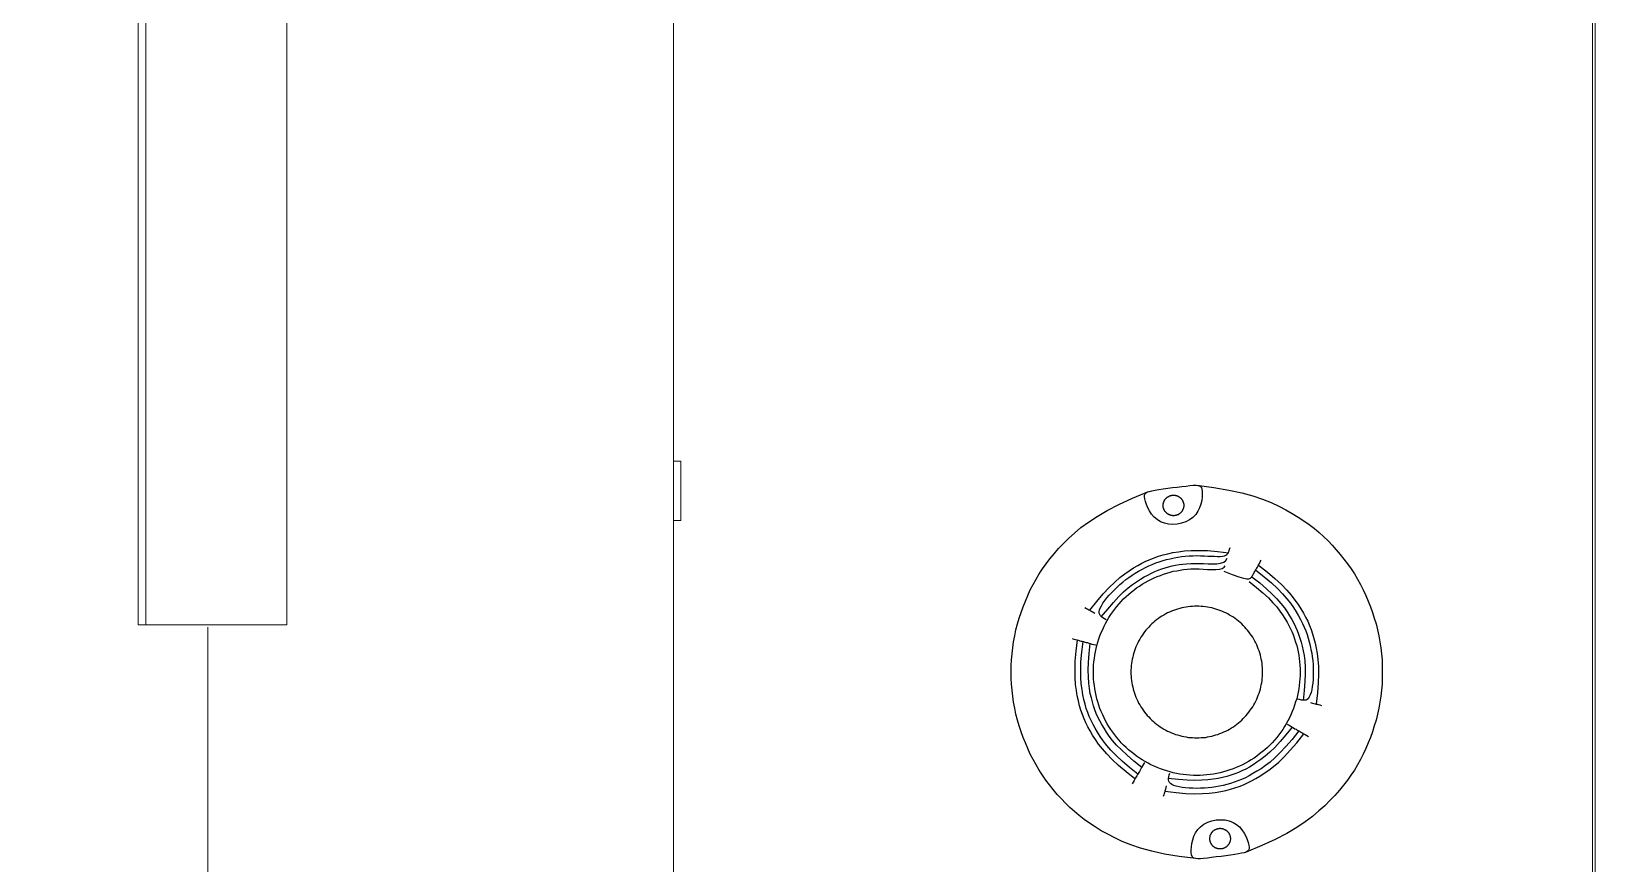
# Model space of a CAD drawing. Header units: inches. Extents: x 0.9 to 36.3, y 0.7 to 23.3.
# Drawn here: x 21.805 to 22.859, y 8.21 to 8.771 of the extents above; entities that cross this region are included whole.
import ezdxf

# ---------------------------------------------------------------- set-up
doc = ezdxf.new("R2010")
doc.units = ezdxf.units.IN
doc.layers.add('Blocks', color=7, linetype='Continuous', lineweight=5, true_color=0x9a9c7f)
doc.layers.add('PDF_Geometry', color=7, linetype='Continuous', lineweight=9, true_color=0x777777)
doc.layers.add('Smoke Detector', color=40, linetype='Continuous')

msp = doc.modelspace()

# ---------------------------------------------------------------- linework, layer by layer
at = {"layer": 'Blocks', "linetype": 'ByBlock'}
msp.add_lwpolyline([(21.9241, 8.3697), (21.9241, 7.9963), (22.2374, 7.9963), (22.2374, 8.808), (22.8574, 8.808), (22.2374, 8.808), (22.2374, 7.9963), (21.9241, 7.9963)], close=True, dxfattribs=at)
at = {"layer": 'PDF_Geometry', "linetype": 'ByBlock'}
for points in [[(24.549, 9.2963), (22.8607, 9.2963), (22.8607, 9.2663), (22.8607, 9.223), (22.8574, 9.223), (22.8574, 7.628), (22.0374, 7.628), (22.0374, 7.6214), (22.0358, 7.6214), (21.9874, 7.6214), (21.9874, 7.5314), (22.0358, 7.5314), (22.0358, 7.5714), (22.6124, 7.5714), (22.6124, 7.1214), (22.0358, 7.1214), (22.0358, 7.1564), (21.9874, 7.1564), (21.9874, 7.1214), (21.4858, 7.1214)], [(21.9774, 9.068), (21.9774, 8.3713), (21.8824, 8.3713), (21.8824, 9.1613), (21.8824, 8.3713), (21.8774, 8.3713), (21.8774, 9.1663)], [(21.8774, 9.1613), (21.8774, 8.3713), (21.8824, 8.3713), (21.9241, 8.3713), (21.8991, 8.3713), (21.8824, 8.3713), (21.9774, 8.3713), (21.9774, 9.068)], [(22.8574, 7.6414), (22.8574, 8.808), (22.7574, 8.808), (22.5907, 8.808)], [(22.8557, 7.628), (22.8557, 8.808)], [(22.2374, 8.4413), (22.2424, 8.4413), (22.2424, 8.4813), (22.2374, 8.4813)], [(22.2374, 8.4813), (22.2424, 8.4813)], [(22.2374, 8.4763), (22.2374, 8.448)], [(22.2424, 8.4813), (22.2424, 8.4413)], [(22.2424, 8.4413), (22.2374, 8.4413)]]:
    msp.add_lwpolyline(points, dxfattribs=at)
for points in [[(22.8557, 8.808), (22.8557, 7.628)], [(22.2424, 8.4813), (22.2424, 8.4413), (22.2374, 8.4413), (22.2424, 8.4413), (22.2424, 8.4813), (22.2374, 8.4813)], [(22.2424, 8.4813), (22.2424, 8.4413), (22.2374, 8.4413), (22.2424, 8.4413), (22.2424, 8.4813), (22.2374, 8.4813)]]:
    msp.add_lwpolyline(points, close=True, dxfattribs=at)
at = {"layer": 'Smoke Detector', "linetype": 'ByBlock'}
for points in [[(22.5887, 8.2139), (22.5775, 8.2153), (22.5676, 8.217), (22.5591, 8.2189), (22.5516, 8.221), (22.5451, 8.2232), (22.5393, 8.2255), (22.5342, 8.2279), (22.5295, 8.2303), (22.5252, 8.2327), (22.5211, 8.2352), (22.5173, 8.2377), (22.5137, 8.2403), (22.5103, 8.2429), (22.5071, 8.2456), (22.5041, 8.2483), (22.5011, 8.2512), (22.4983, 8.2541), (22.4956, 8.2571), (22.4929, 8.2603), (22.4904, 8.2635), (22.4879, 8.2667), (22.4856, 8.2701), (22.4834, 8.2735), (22.4813, 8.277), (22.4793, 8.2806), (22.4774, 8.2842), (22.4757, 8.2879), (22.4741, 8.2917), (22.4726, 8.2955), (22.4712, 8.2993), (22.4699, 8.3032), (22.4688, 8.3071), (22.4678, 8.3111), (22.467, 8.3151), (22.4662, 8.3191), (22.4656, 8.3232), (22.4652, 8.3272), (22.4648, 8.3313), (22.4646, 8.3354), (22.4646, 8.3394), (22.4646, 8.3435), (22.4648, 8.3476), (22.4652, 8.3517), (22.4656, 8.3557), (22.4662, 8.3598), (22.467, 8.3638), (22.4678, 8.3678), (22.4688, 8.3718), (22.4699, 8.3757), (22.4712, 8.3796), (22.4726, 8.3834), (22.4741, 8.3872), (22.4757, 8.391), (22.4774, 8.3947), (22.4793, 8.3983), (22.4813, 8.4019), (22.4834, 8.4054), (22.4856, 8.4088), (22.4881, 8.4122), (22.4906, 8.4156), (22.4934, 8.419), (22.4965, 8.4225), (22.4998, 8.4259), (22.5033, 8.4294), (22.5072, 8.4329), (22.5115, 8.4366), (22.5165, 8.4403), (22.5223, 8.4441), (22.5291, 8.4481), (22.537, 8.4521), (22.5462, 8.4564), (22.5569, 8.4608)], [(22.5894, 8.4651), (22.6009, 8.4636), (22.6109, 8.4619), (22.6196, 8.46), (22.6271, 8.4579), (22.6337, 8.4557), (22.6395, 8.4534), (22.6446, 8.451), (22.6493, 8.4486), (22.6536, 8.4462), (22.6577, 8.4437), (22.6615, 8.4412), (22.6651, 8.4386), (22.6685, 8.436), (22.6717, 8.4333), (22.6747, 8.4306), (22.6777, 8.4277), (22.6805, 8.4248), (22.6832, 8.4217), (22.6859, 8.4186), (22.6884, 8.4154), (22.6909, 8.4122), (22.6932, 8.4088), (22.6954, 8.4054), (22.6975, 8.4019), (22.6995, 8.3983), (22.7013, 8.3947), (22.7031, 8.391), (22.7047, 8.3872), (22.7062, 8.3834), (22.7076, 8.3796), (22.7088, 8.3757), (22.71, 8.3718), (22.711, 8.3678), (22.7118, 8.3638), (22.7126, 8.3598), (22.7132, 8.3557), (22.7136, 8.3517), (22.714, 8.3476), (22.7142, 8.3435), (22.7142, 8.3394), (22.7142, 8.3354), (22.714, 8.3313), (22.7136, 8.3272), (22.7132, 8.3232), (22.7126, 8.3191), (22.7118, 8.3151), (22.711, 8.3111), (22.71, 8.3071), (22.7088, 8.3032), (22.7076, 8.2993), (22.7062, 8.2955), (22.7047, 8.2917), (22.7031, 8.2879), (22.7013, 8.2842), (22.6995, 8.2806), (22.6975, 8.277), (22.6954, 8.2735), (22.6931, 8.2701), (22.6907, 8.2667), (22.6882, 8.2633), (22.6854, 8.2599), (22.6823, 8.2564), (22.679, 8.253), (22.6755, 8.2495), (22.6716, 8.246), (22.6673, 8.2423), (22.6623, 8.2386), (22.6566, 8.2348), (22.6499, 8.2309), (22.6421, 8.2268), (22.6331, 8.2227), (22.6226, 8.2183)], [(22.5174, 8.381), (22.5222, 8.387), (22.5265, 8.3921), (22.5305, 8.3963), (22.5342, 8.4), (22.5377, 8.403), (22.5409, 8.4055), (22.544, 8.4076), (22.5469, 8.4095), (22.5497, 8.4112), (22.5525, 8.4127), (22.5552, 8.414), (22.558, 8.4152), (22.5608, 8.4163), (22.5637, 8.4173), (22.5667, 8.4182), (22.5699, 8.419), (22.5733, 8.4198), (22.577, 8.4204), (22.5811, 8.4209), (22.5856, 8.4212), (22.5908, 8.4213), (22.5967, 8.4211), (22.6033, 8.4206), (22.6109, 8.4197)], [(22.5285, 8.3746), (22.5273, 8.3753), (22.5263, 8.3759), (22.5254, 8.3766), (22.5247, 8.3773), (22.5241, 8.3781), (22.5238, 8.379), (22.5238, 8.38), (22.524, 8.3812), (22.5245, 8.3825), (22.5253, 8.384), (22.5263, 8.3857), (22.5276, 8.3875), (22.529, 8.3893), (22.5305, 8.3911), (22.5322, 8.393), (22.534, 8.3948), (22.5358, 8.3966), (22.5377, 8.3983), (22.5397, 8.4), (22.5417, 8.4016), (22.5438, 8.4031), (22.5459, 8.4046), (22.548, 8.406), (22.5502, 8.4073), (22.5525, 8.4085), (22.5548, 8.4097), (22.5571, 8.4108), (22.5594, 8.4118), (22.5618, 8.4128), (22.5642, 8.4136), (22.5667, 8.4144), (22.5691, 8.4151), (22.5716, 8.4157), (22.5741, 8.4163), (22.5766, 8.4167), (22.5792, 8.4171), (22.5817, 8.4174), (22.5843, 8.4176), (22.5868, 8.4177), (22.5894, 8.4178), (22.592, 8.4177), (22.5945, 8.4176), (22.5969, 8.4175), (22.5993, 8.4174), (22.6014, 8.4173), (22.6034, 8.4172), (22.6052, 8.4172), (22.6067, 8.4174), (22.608, 8.4176), (22.609, 8.418), (22.6097, 8.4185), (22.6103, 8.4192), (22.6108, 8.42), (22.6112, 8.4209), (22.6115, 8.422), (22.6119, 8.4233)], [(22.6246, 8.4004), (22.6296, 8.3963), (22.6339, 8.3927), (22.6376, 8.3893), (22.6406, 8.3861), (22.6432, 8.3832), (22.6453, 8.3805), (22.6471, 8.3779), (22.6487, 8.3754), (22.6501, 8.373), (22.6514, 8.3707), (22.6525, 8.3684), (22.6535, 8.3662), (22.6544, 8.364), (22.6552, 8.3618), (22.6559, 8.3596), (22.6566, 8.3574), (22.6571, 8.3552), (22.6576, 8.353), (22.658, 8.3508), (22.6583, 8.3485), (22.6586, 8.3463), (22.6588, 8.344), (22.6589, 8.3417), (22.6589, 8.3394), (22.6589, 8.3372), (22.6588, 8.3349), (22.6586, 8.3326), (22.6583, 8.3304), (22.658, 8.3281), (22.6576, 8.3259), (22.6571, 8.3237), (22.6566, 8.3214), (22.6559, 8.3193), (22.6552, 8.3171), (22.6545, 8.315), (22.6536, 8.3128), (22.6527, 8.3107), (22.6518, 8.3087), (22.6507, 8.3067), (22.6496, 8.3047), (22.6484, 8.3027), (22.6472, 8.3008), (22.6459, 8.2989), (22.6446, 8.2971), (22.6432, 8.2953), (22.6417, 8.2936), (22.6402, 8.2919), (22.6386, 8.2903), (22.6369, 8.2887), (22.6352, 8.2872), (22.6335, 8.2857), (22.6317, 8.2843), (22.6299, 8.2829), (22.628, 8.2816), (22.6261, 8.2804), (22.6242, 8.2792), (22.6222, 8.2781), (22.6202, 8.2771), (22.6181, 8.2761), (22.616, 8.2752), (22.6139, 8.2744), (22.6117, 8.2736), (22.6096, 8.2729), (22.6074, 8.2723), (22.6052, 8.2717), (22.603, 8.2712), (22.6007, 8.2708), (22.5985, 8.2705), (22.5962, 8.2702), (22.5939, 8.2701), (22.5917, 8.2699), (22.5894, 8.2699), (22.5871, 8.2699), (22.5848, 8.2701), (22.5826, 8.2702), (22.5803, 8.2705), (22.5781, 8.2708), (22.5758, 8.2712), (22.5736, 8.2717), (22.5714, 8.2723), (22.5692, 8.2729), (22.567, 8.2736), (22.5649, 8.2744), (22.5628, 8.2752), (22.5607, 8.2761), (22.5586, 8.2771), (22.5566, 8.2781), (22.5546, 8.2792), (22.5527, 8.2804), (22.5508, 8.2816), (22.5489, 8.2829), (22.5471, 8.2843), (22.5453, 8.2857), (22.5435, 8.2872), (22.5419, 8.2887), (22.5402, 8.2903), (22.5386, 8.2919), (22.5371, 8.2936), (22.5356, 8.2953), (22.5342, 8.2971), (22.5329, 8.2989), (22.5316, 8.3008), (22.5303, 8.3027), (22.5292, 8.3047), (22.5281, 8.3067), (22.527, 8.3087), (22.5261, 8.3107), (22.5252, 8.3128), (22.5243, 8.315), (22.5236, 8.3171), (22.5229, 8.3193), (22.5222, 8.3214), (22.5217, 8.3237), (22.5212, 8.3259), (22.5208, 8.3281), (22.5205, 8.3304), (22.5202, 8.3326), (22.52, 8.3349), (22.5199, 8.3372), (22.5199, 8.3394), (22.5199, 8.3417), (22.52, 8.344), (22.5202, 8.3463), (22.5205, 8.3485), (22.5208, 8.3508), (22.5212, 8.353), (22.5217, 8.3552), (22.5222, 8.3574), (22.5229, 8.3596), (22.5236, 8.3618), (22.5243, 8.3639), (22.5252, 8.3661), (22.5261, 8.3681), (22.527, 8.3702), (22.5281, 8.3722), (22.5292, 8.3742), (22.5303, 8.3762), (22.5316, 8.3781), (22.5329, 8.3799), (22.5342, 8.3818), (22.5356, 8.3836), (22.5371, 8.3853), (22.5386, 8.387), (22.5402, 8.3886), (22.5419, 8.3902), (22.5435, 8.3917), (22.5453, 8.3932), (22.5471, 8.3946), (22.5489, 8.396), (22.5508, 8.3973), (22.5527, 8.3985), (22.5546, 8.3997), (22.5566, 8.4008), (22.5586, 8.4018), (22.5607, 8.4028), (22.5628, 8.4037), (22.5649, 8.4045), (22.567, 8.4053), (22.5692, 8.406), (22.5714, 8.4066), (22.5736, 8.4072), (22.5759, 8.4076), (22.5782, 8.408), (22.5805, 8.4084), (22.583, 8.4086), (22.5855, 8.4088), (22.5881, 8.4088), (22.5909, 8.4088), (22.5938, 8.4087), (22.5967, 8.4085), (22.5996, 8.4084), (22.6022, 8.4085), (22.6046, 8.4087), (22.6065, 8.4091), (22.6078, 8.4099), (22.6086, 8.411)], [(22.5252, 8.3765), (22.5295, 8.3818), (22.5334, 8.3863), (22.5369, 8.3902), (22.5402, 8.3934), (22.5433, 8.3961), (22.5462, 8.3983), (22.5489, 8.4002), (22.5515, 8.4019), (22.554, 8.4034), (22.5565, 8.4047), (22.5589, 8.4059), (22.5612, 8.407), (22.5635, 8.4079), (22.5658, 8.4088), (22.5681, 8.4095), (22.5704, 8.4102), (22.5728, 8.4108), (22.5751, 8.4113), (22.5776, 8.4117), (22.58, 8.412), (22.5826, 8.4123), (22.5853, 8.4124), (22.5881, 8.4125), (22.591, 8.4125), (22.594, 8.4124), (22.5971, 8.4122), (22.6001, 8.4122), (22.6029, 8.4123), (22.6054, 8.4126), (22.6075, 8.4133), (22.609, 8.4144), (22.6099, 8.416)], [(22.6076, 8.4074), (22.6132, 8.4051), (22.6176, 8.4036), (22.6208, 8.4027), (22.623, 8.4022), (22.6245, 8.4022), (22.6255, 8.4025), (22.626, 8.403), (22.6264, 8.4035), (22.6267, 8.4041), (22.6271, 8.4047), (22.6274, 8.4053), (22.6277, 8.4058), (22.6281, 8.4064), (22.6284, 8.407), (22.6287, 8.4076), (22.6291, 8.4082), (22.6294, 8.4088), (22.6298, 8.4094), (22.6302, 8.4101), (22.6306, 8.4108), (22.631, 8.4116), (22.6316, 8.4125), (22.6321, 8.4135), (22.6328, 8.4146)], [(22.629, 8.4081), (22.6347, 8.4035), (22.6396, 8.3994), (22.6436, 8.3956), (22.6471, 8.392), (22.65, 8.3888), (22.6524, 8.3857), (22.6544, 8.3828), (22.6562, 8.38), (22.6578, 8.3773), (22.6592, 8.3747), (22.6605, 8.3721), (22.6616, 8.3696), (22.6627, 8.3671), (22.6636, 8.3646), (22.6644, 8.3622), (22.6651, 8.3597), (22.6657, 8.3572), (22.6662, 8.3547), (22.6667, 8.3522), (22.6671, 8.3497), (22.6674, 8.3471), (22.6676, 8.3446), (22.6677, 8.342), (22.6677, 8.3394), (22.6677, 8.3369), (22.6676, 8.3344), (22.6674, 8.332), (22.6671, 8.3297), (22.6667, 8.3275), (22.6663, 8.3256), (22.6657, 8.324), (22.6651, 8.3227), (22.6645, 8.3217), (22.6637, 8.321), (22.6629, 8.3206), (22.662, 8.3204), (22.6609, 8.3205), (22.6598, 8.3206), (22.6586, 8.3209), (22.6573, 8.3212)], [(22.631, 8.4114), (22.6369, 8.4067), (22.642, 8.4023), (22.6463, 8.3983), (22.6499, 8.3946), (22.6529, 8.3912), (22.6554, 8.3879), (22.6576, 8.3849), (22.6595, 8.382), (22.6611, 8.3791), (22.6626, 8.3764), (22.664, 8.3736), (22.6652, 8.3708), (22.6663, 8.368), (22.6673, 8.3651), (22.6682, 8.3621), (22.669, 8.3589), (22.6697, 8.3555), (22.6704, 8.3519), (22.6709, 8.3478), (22.6712, 8.3432), (22.6713, 8.3381), (22.6711, 8.3322), (22.6705, 8.3255), (22.6697, 8.3179)], [(22.6264, 8.4036), (22.6318, 8.3994), (22.6363, 8.3955), (22.6401, 8.3919), (22.6433, 8.3886), (22.646, 8.3855), (22.6483, 8.3827), (22.6502, 8.3799), (22.6518, 8.3773), (22.6533, 8.3748), (22.6547, 8.3723), (22.6559, 8.3699), (22.657, 8.3674), (22.6579, 8.3649), (22.6588, 8.3623), (22.6596, 8.3596), (22.6603, 8.3568), (22.661, 8.3538), (22.6616, 8.3505), (22.662, 8.3469), (22.6623, 8.3428), (22.6624, 8.3382), (22.6622, 8.333), (22.6617, 8.327), (22.6609, 8.3203)], [(22.5142, 8.3829), (22.5153, 8.3822), (22.5161, 8.3818), (22.5168, 8.3814), (22.5174, 8.381), (22.5181, 8.3806), (22.5188, 8.3802), (22.5197, 8.3797), (22.5208, 8.3791)], [(22.5055, 8.3619), (22.5068, 8.3616), (22.5079, 8.3613), (22.509, 8.361), (22.5099, 8.3608), (22.5107, 8.3605), (22.5116, 8.3603), (22.5124, 8.3601), (22.5132, 8.3599), (22.514, 8.3596), (22.5149, 8.3594), (22.5158, 8.3592), (22.5168, 8.3589), (22.5178, 8.3586), (22.5189, 8.3583), (22.5202, 8.358), (22.5215, 8.3577)], [(22.5478, 8.2675), (22.5419, 8.2722), (22.5368, 8.2766), (22.5325, 8.2806), (22.5289, 8.2843), (22.5259, 8.2877), (22.5233, 8.291), (22.5212, 8.294), (22.5193, 8.2969), (22.5177, 8.2998), (22.5162, 8.3025), (22.5148, 8.3053), (22.5136, 8.308), (22.5125, 8.3109), (22.5115, 8.3138), (22.5106, 8.3168), (22.5098, 8.32), (22.509, 8.3234), (22.5084, 8.327), (22.5079, 8.3311), (22.5076, 8.3357), (22.5075, 8.3408), (22.5077, 8.3467), (22.5082, 8.3534), (22.5091, 8.361)], [(22.5498, 8.2708), (22.5441, 8.2753), (22.5392, 8.2795), (22.5351, 8.2833), (22.5317, 8.2869), (22.5288, 8.2901), (22.5264, 8.2932), (22.5244, 8.2961), (22.5226, 8.2989), (22.521, 8.3016), (22.5196, 8.3042), (22.5183, 8.3069), (22.5171, 8.3095), (22.5161, 8.3122), (22.5151, 8.315), (22.5143, 8.3178), (22.5135, 8.3209), (22.5128, 8.3241), (22.5122, 8.3276), (22.5117, 8.3315), (22.5114, 8.3358), (22.5114, 8.3408), (22.5115, 8.3464), (22.512, 8.3527), (22.5129, 8.36)], [(22.5524, 8.2753), (22.547, 8.2795), (22.5425, 8.2834), (22.5387, 8.287), (22.5355, 8.2903), (22.5328, 8.2934), (22.5305, 8.2962), (22.5286, 8.299), (22.527, 8.3016), (22.5255, 8.3041), (22.5241, 8.3065), (22.5229, 8.309), (22.5218, 8.3115), (22.5209, 8.314), (22.52, 8.3166), (22.5192, 8.3193), (22.5185, 8.3221), (22.5178, 8.3251), (22.5172, 8.3284), (22.5168, 8.332), (22.5165, 8.3361), (22.5164, 8.3407), (22.5166, 8.3459), (22.5171, 8.3519), (22.5178, 8.3586)], [(22.6659, 8.3189), (22.6672, 8.3186), (22.6682, 8.3183), (22.669, 8.3181), (22.6697, 8.3179), (22.6704, 8.3178), (22.6711, 8.3175), (22.6721, 8.3173), (22.6733, 8.317)], [(22.6503, 8.3043), (22.6515, 8.3036), (22.6526, 8.303), (22.6536, 8.3024), (22.6545, 8.3019), (22.6554, 8.3013), (22.6562, 8.3009), (22.657, 8.3004), (22.6577, 8.3), (22.6585, 8.2996), (22.6592, 8.2992), (22.6599, 8.2987), (22.6607, 8.2983), (22.6615, 8.2978), (22.6624, 8.2973), (22.6634, 8.2967), (22.6646, 8.296)], [(22.5679, 8.2592), (22.5755, 8.2583), (22.5821, 8.2578), (22.588, 8.2576), (22.5932, 8.2577), (22.5977, 8.258), (22.6018, 8.2585), (22.6055, 8.2591), (22.6089, 8.2598), (22.6121, 8.2607), (22.6151, 8.2616), (22.618, 8.2625), (22.6208, 8.2636), (22.6236, 8.2649), (22.6263, 8.2662), (22.6291, 8.2677), (22.6319, 8.2694), (22.6348, 8.2713), (22.6379, 8.2734), (22.6411, 8.2759), (22.6446, 8.2789), (22.6483, 8.2825), (22.6523, 8.2868), (22.6566, 8.2919), (22.6614, 8.2979)], [(22.6535, 8.3024), (22.6493, 8.2971), (22.6454, 8.2926), (22.6419, 8.2887), (22.6386, 8.2855), (22.6355, 8.2828), (22.6326, 8.2806), (22.6299, 8.2787), (22.6273, 8.277), (22.6248, 8.2755), (22.6223, 8.2742), (22.6198, 8.273), (22.6174, 8.2719), (22.6149, 8.2709), (22.6123, 8.27), (22.6096, 8.2692), (22.6068, 8.2685), (22.6037, 8.2678), (22.6005, 8.2673), (22.5968, 8.2668), (22.5928, 8.2666), (22.5882, 8.2665), (22.5829, 8.2667), (22.577, 8.2671), (22.5702, 8.2679)], [(22.658, 8.2998), (22.6535, 8.2941), (22.6493, 8.2893), (22.6455, 8.2852), (22.642, 8.2818), (22.6387, 8.2789), (22.6356, 8.2765), (22.6327, 8.2744), (22.6299, 8.2727), (22.6272, 8.2711), (22.6246, 8.2696), (22.6221, 8.2683), (22.6195, 8.2672), (22.6171, 8.2662), (22.6146, 8.2653), (22.6121, 8.2645), (22.6097, 8.2638), (22.6072, 8.2632), (22.6047, 8.2626), (22.6022, 8.2622), (22.5996, 8.2618), (22.5971, 8.2615), (22.5945, 8.2613), (22.592, 8.2612), (22.5894, 8.2611), (22.5868, 8.2612), (22.5843, 8.2613), (22.5819, 8.2615), (22.5796, 8.2618), (22.5775, 8.2621), (22.5756, 8.2626), (22.574, 8.2631), (22.5726, 8.2637), (22.5717, 8.2644), (22.571, 8.2651), (22.5706, 8.266), (22.5704, 8.2669), (22.5704, 8.2679), (22.5706, 8.269), (22.5709, 8.2702), (22.5712, 8.2715)], [(22.5542, 8.2785), (22.5536, 8.2774), (22.5529, 8.2763), (22.5523, 8.2753), (22.5518, 8.2743), (22.5513, 8.2735), (22.5508, 8.2726), (22.5504, 8.2719), (22.5499, 8.2711), (22.5495, 8.2704), (22.5491, 8.2697), (22.5487, 8.2689), (22.5482, 8.2682), (22.5478, 8.2673), (22.5472, 8.2664), (22.5466, 8.2654), (22.546, 8.2643)], [(22.5689, 8.2629), (22.5686, 8.2617), (22.5683, 8.2607), (22.5681, 8.2599), (22.5679, 8.2592), (22.5677, 8.2585), (22.5675, 8.2577), (22.5672, 8.2568), (22.5669, 8.2556)]]:
    msp.add_lwpolyline(points, dxfattribs=at)
for points in [[(22.5868, 8.4434), (22.5846, 8.4418), (22.582, 8.4405), (22.5792, 8.4396), (22.5763, 8.439), (22.5733, 8.4388), (22.5704, 8.439), (22.5676, 8.4396), (22.565, 8.4406), (22.5627, 8.442), (22.5607, 8.4437), (22.559, 8.4457), (22.5575, 8.4478), (22.5564, 8.45), (22.5555, 8.4521), (22.5548, 8.4541), (22.5544, 8.4559), (22.5542, 8.4573), (22.5542, 8.4584), (22.5546, 8.4593), (22.5552, 8.46), (22.5562, 8.4606), (22.5575, 8.461), (22.5592, 8.4614), (22.5614, 8.4618), (22.5639, 8.4622), (22.5668, 8.4626), (22.5699, 8.4631), (22.5731, 8.4635), (22.5763, 8.4639), (22.5794, 8.4643), (22.5822, 8.4646), (22.5848, 8.4649), (22.587, 8.4651), (22.5887, 8.4651), (22.5901, 8.465), (22.5912, 8.4648), (22.592, 8.4642), (22.5926, 8.4635), (22.5929, 8.4624), (22.5931, 8.461), (22.5931, 8.4592), (22.593, 8.4571), (22.5927, 8.4548), (22.5921, 8.4524), (22.5913, 8.45), (22.5902, 8.4476), (22.5887, 8.4454)], [(22.5772, 8.4575), (22.5774, 8.4574), (22.5776, 8.4573), (22.5777, 8.4572), (22.5779, 8.457), (22.5781, 8.4569), (22.5783, 8.4567), (22.5784, 8.4566), (22.5786, 8.4564), (22.5788, 8.4563), (22.5789, 8.4561), (22.5791, 8.4559), (22.5792, 8.4558), (22.5793, 8.4556), (22.5795, 8.4554), (22.5796, 8.4552), (22.5797, 8.455), (22.5798, 8.4548), (22.5799, 8.4546), (22.58, 8.4544), (22.5801, 8.4542), (22.5802, 8.454), (22.5803, 8.4538), (22.5803, 8.4536), (22.5804, 8.4533), (22.5805, 8.4531), (22.5805, 8.4529), (22.5805, 8.4527), (22.5806, 8.4525), (22.5806, 8.4522), (22.5806, 8.452), (22.5806, 8.4518), (22.5806, 8.4515), (22.5806, 8.4513), (22.5806, 8.4511), (22.5806, 8.4509), (22.5806, 8.4506), (22.5805, 8.4504), (22.5805, 8.4502), (22.5805, 8.45), (22.5804, 8.4498), (22.5803, 8.4495), (22.5803, 8.4493), (22.5802, 8.4491), (22.5801, 8.4489), (22.58, 8.4487), (22.5799, 8.4485), (22.5798, 8.4483), (22.5797, 8.4481), (22.5796, 8.4479), (22.5795, 8.4477), (22.5793, 8.4475), (22.5792, 8.4473), (22.5791, 8.4472), (22.5789, 8.447), (22.5788, 8.4468), (22.5786, 8.4467), (22.5784, 8.4465), (22.5783, 8.4463), (22.5781, 8.4462), (22.5779, 8.4461), (22.5777, 8.4459), (22.5776, 8.4458), (22.5774, 8.4457), (22.5772, 8.4456), (22.577, 8.4454), (22.5768, 8.4453), (22.5766, 8.4452), (22.5764, 8.4452), (22.5762, 8.4451), (22.5759, 8.445), (22.5757, 8.4449), (22.5755, 8.4449), (22.5753, 8.4448), (22.5751, 8.4448), (22.5748, 8.4447), (22.5746, 8.4447), (22.5744, 8.4447), (22.5742, 8.4446), (22.5739, 8.4446), (22.5737, 8.4446), (22.5735, 8.4446), (22.5733, 8.4446), (22.573, 8.4447), (22.5728, 8.4447), (22.5726, 8.4447), (22.5724, 8.4448), (22.5721, 8.4448), (22.5719, 8.4449), (22.5717, 8.4449), (22.5715, 8.445), (22.5713, 8.4451), (22.5711, 8.4452), (22.5709, 8.4452), (22.5707, 8.4453), (22.5705, 8.4454), (22.5703, 8.4456), (22.5701, 8.4457), (22.5699, 8.4458), (22.5697, 8.4459), (22.5695, 8.4461), (22.5693, 8.4462), (22.5692, 8.4463), (22.569, 8.4465), (22.5688, 8.4467), (22.5687, 8.4468), (22.5685, 8.447), (22.5684, 8.4472), (22.5682, 8.4473), (22.5681, 8.4475), (22.568, 8.4477), (22.5678, 8.4479), (22.5677, 8.4481), (22.5676, 8.4483), (22.5675, 8.4485), (22.5674, 8.4487), (22.5673, 8.4489), (22.5672, 8.4491), (22.5672, 8.4493), (22.5671, 8.4495), (22.567, 8.4498), (22.567, 8.45), (22.5669, 8.4502), (22.5669, 8.4504), (22.5669, 8.4506), (22.5668, 8.4509), (22.5668, 8.4511), (22.5668, 8.4513), (22.5668, 8.4515), (22.5668, 8.4518), (22.5668, 8.452), (22.5668, 8.4522), (22.5669, 8.4525), (22.5669, 8.4527), (22.5669, 8.4529), (22.567, 8.4531), (22.567, 8.4533), (22.5671, 8.4536), (22.5672, 8.4538), (22.5672, 8.454), (22.5673, 8.4542), (22.5674, 8.4544), (22.5675, 8.4546), (22.5676, 8.4548), (22.5677, 8.455), (22.5678, 8.4552), (22.568, 8.4554), (22.5681, 8.4556), (22.5682, 8.4558), (22.5684, 8.4559), (22.5685, 8.4561), (22.5687, 8.4563), (22.5688, 8.4564), (22.569, 8.4566), (22.5692, 8.4567), (22.5693, 8.4569), (22.5695, 8.457), (22.5697, 8.4572), (22.5699, 8.4573), (22.5701, 8.4574), (22.5703, 8.4575), (22.5705, 8.4576), (22.5707, 8.4578), (22.5709, 8.4578), (22.5711, 8.4579), (22.5713, 8.458), (22.5715, 8.4581), (22.5717, 8.4582), (22.5719, 8.4582), (22.5721, 8.4583), (22.5724, 8.4583), (22.5726, 8.4584), (22.5728, 8.4584), (22.573, 8.4584), (22.5733, 8.4585), (22.5735, 8.4585), (22.5737, 8.4585), (22.5739, 8.4585), (22.5742, 8.4585), (22.5744, 8.4584), (22.5746, 8.4584), (22.5748, 8.4584), (22.5751, 8.4583), (22.5753, 8.4583), (22.5755, 8.4582), (22.5757, 8.4582), (22.5759, 8.4581), (22.5762, 8.458), (22.5764, 8.4579), (22.5766, 8.4578), (22.5768, 8.4578), (22.577, 8.4576)], [(22.5466, 8.3509), (22.5463, 8.3495), (22.546, 8.3481), (22.5457, 8.3467), (22.5455, 8.3452), (22.5453, 8.3438), (22.5452, 8.3423), (22.5451, 8.3409), (22.5451, 8.3394), (22.5451, 8.338), (22.5452, 8.3365), (22.5453, 8.3351), (22.5455, 8.3337), (22.5457, 8.3322), (22.546, 8.3308), (22.5463, 8.3294), (22.5466, 8.328), (22.547, 8.3266), (22.5475, 8.3252), (22.548, 8.3238), (22.5485, 8.3225), (22.5491, 8.3212), (22.5497, 8.3199), (22.5503, 8.3186), (22.551, 8.3173), (22.5518, 8.3161), (22.5526, 8.3148), (22.5534, 8.3137), (22.5543, 8.3125), (22.5552, 8.3114), (22.5561, 8.3102), (22.5571, 8.3092), (22.5581, 8.3081), (22.5591, 8.3071), (22.5602, 8.3062), (22.5613, 8.3052), (22.5624, 8.3043), (22.5636, 8.3035), (22.5648, 8.3026), (22.566, 8.3018), (22.5673, 8.3011), (22.5685, 8.3004), (22.5698, 8.2997), (22.5711, 8.2991), (22.5725, 8.2985), (22.5738, 8.298), (22.5752, 8.2975), (22.5765, 8.2971), (22.5779, 8.2967), (22.5793, 8.2963), (22.5808, 8.296), (22.5822, 8.2958), (22.5836, 8.2955), (22.5851, 8.2954), (22.5865, 8.2953), (22.5879, 8.2952), (22.5894, 8.2952), (22.5908, 8.2952), (22.5923, 8.2953), (22.5937, 8.2954), (22.5952, 8.2955), (22.5966, 8.2958), (22.598, 8.296), (22.5995, 8.2963), (22.6009, 8.2967), (22.6023, 8.2971), (22.6036, 8.2975), (22.605, 8.298), (22.6063, 8.2985), (22.6077, 8.2991), (22.609, 8.2997), (22.6103, 8.3004), (22.6115, 8.3011), (22.6128, 8.3018), (22.614, 8.3026), (22.6152, 8.3035), (22.6164, 8.3043), (22.6175, 8.3052), (22.6186, 8.3062), (22.6197, 8.3071), (22.6207, 8.3081), (22.6217, 8.3092), (22.6227, 8.3102), (22.6236, 8.3114), (22.6245, 8.3125), (22.6254, 8.3137), (22.6262, 8.3148), (22.627, 8.3161), (22.6277, 8.3173), (22.6285, 8.3186), (22.6291, 8.3199), (22.6297, 8.3212), (22.6303, 8.3225), (22.6308, 8.3238), (22.6313, 8.3252), (22.6318, 8.3266), (22.6322, 8.328), (22.6325, 8.3294), (22.6328, 8.3308), (22.6331, 8.3322), (22.6333, 8.3337), (22.6335, 8.3351), (22.6336, 8.3365), (22.6337, 8.338), (22.6337, 8.3394), (22.6337, 8.3409), (22.6336, 8.3423), (22.6335, 8.3438), (22.6333, 8.3452), (22.6331, 8.3467), (22.6328, 8.3481), (22.6325, 8.3495), (22.6322, 8.3509), (22.6318, 8.3523), (22.6313, 8.3537), (22.6308, 8.355), (22.6303, 8.3564), (22.6297, 8.3577), (22.6291, 8.359), (22.6285, 8.3603), (22.6277, 8.3616), (22.627, 8.3628), (22.6262, 8.364), (22.6254, 8.3652), (22.6245, 8.3664), (22.6236, 8.3675), (22.6227, 8.3686), (22.6217, 8.3697), (22.6207, 8.3708), (22.6197, 8.3718), (22.6186, 8.3727), (22.6175, 8.3737), (22.6164, 8.3746), (22.6152, 8.3754), (22.614, 8.3763), (22.6128, 8.3771), (22.6115, 8.3778), (22.6103, 8.3785), (22.609, 8.3792), (22.6077, 8.3798), (22.6063, 8.3804), (22.605, 8.3809), (22.6036, 8.3814), (22.6023, 8.3818), (22.6009, 8.3822), (22.5995, 8.3826), (22.598, 8.3829), (22.5966, 8.3831), (22.5952, 8.3833), (22.5937, 8.3835), (22.5923, 8.3836), (22.5908, 8.3837), (22.5894, 8.3837), (22.5879, 8.3837), (22.5865, 8.3836), (22.5851, 8.3835), (22.5836, 8.3833), (22.5822, 8.3831), (22.5808, 8.3829), (22.5793, 8.3826), (22.5779, 8.3822), (22.5765, 8.3818), (22.5752, 8.3814), (22.5738, 8.3809), (22.5725, 8.3804), (22.5711, 8.3798), (22.5698, 8.3792), (22.5685, 8.3785), (22.5673, 8.3778), (22.566, 8.3771), (22.5648, 8.3763), (22.5636, 8.3754), (22.5624, 8.3746), (22.5613, 8.3737), (22.5602, 8.3727), (22.5591, 8.3718), (22.5581, 8.3708), (22.5571, 8.3697), (22.5561, 8.3686), (22.5552, 8.3675), (22.5543, 8.3664), (22.5534, 8.3652), (22.5526, 8.364), (22.5518, 8.3628), (22.551, 8.3616), (22.5503, 8.3603), (22.5497, 8.359), (22.5491, 8.3577), (22.5485, 8.3564), (22.548, 8.355), (22.5475, 8.3537), (22.547, 8.3523)], [(22.592, 8.2354), (22.5942, 8.2371), (22.5968, 8.2384), (22.5996, 8.2393), (22.6025, 8.2399), (22.6055, 8.2401), (22.6084, 8.2399), (22.6112, 8.2393), (22.6138, 8.2383), (22.6161, 8.2369), (22.6181, 8.2352), (22.6198, 8.2332), (22.6213, 8.231), (22.6224, 8.2289), (22.6233, 8.2268), (22.624, 8.2248), (22.6244, 8.223), (22.6246, 8.2216), (22.6246, 8.2205), (22.6242, 8.2196), (22.6236, 8.2189), (22.6226, 8.2183), (22.6213, 8.2179), (22.6195, 8.2175), (22.6174, 8.2171), (22.6149, 8.2167), (22.612, 8.2163), (22.6089, 8.2158), (22.6057, 8.2154), (22.6025, 8.215), (22.5994, 8.2146), (22.5966, 8.2143), (22.594, 8.214), (22.5918, 8.2138), (22.5901, 8.2138), (22.5887, 8.2139), (22.5876, 8.2141), (22.5868, 8.2146), (22.5862, 8.2154), (22.5859, 8.2165), (22.5857, 8.2179), (22.5857, 8.2197), (22.5858, 8.2218), (22.5861, 8.2241), (22.5867, 8.2265), (22.5875, 8.2289), (22.5886, 8.2313), (22.5901, 8.2335)], [(22.6118, 8.2256), (22.6117, 8.2253), (22.6116, 8.2251), (22.6116, 8.2249), (22.6115, 8.2247), (22.6114, 8.2245), (22.6113, 8.2243), (22.6112, 8.2241), (22.6111, 8.2239), (22.611, 8.2237), (22.6108, 8.2235), (22.6107, 8.2233), (22.6106, 8.2231), (22.6104, 8.223), (22.6103, 8.2228), (22.6101, 8.2226), (22.61, 8.2225), (22.6098, 8.2223), (22.6096, 8.2221), (22.6095, 8.222), (22.6093, 8.2219), (22.6091, 8.2217), (22.6089, 8.2216), (22.6087, 8.2215), (22.6085, 8.2214), (22.6083, 8.2212), (22.6081, 8.2211), (22.6079, 8.221), (22.6077, 8.221), (22.6075, 8.2209), (22.6073, 8.2208), (22.6071, 8.2207), (22.6069, 8.2207), (22.6066, 8.2206), (22.6064, 8.2206), (22.6062, 8.2205), (22.606, 8.2205), (22.6058, 8.2205), (22.6055, 8.2204), (22.6053, 8.2204), (22.6051, 8.2204), (22.6049, 8.2204), (22.6046, 8.2204), (22.6044, 8.2205), (22.6042, 8.2205), (22.604, 8.2205), (22.6037, 8.2206), (22.6035, 8.2206), (22.6033, 8.2207), (22.6031, 8.2207), (22.6029, 8.2208), (22.6026, 8.2209), (22.6024, 8.221), (22.6022, 8.221), (22.602, 8.2211), (22.6018, 8.2212), (22.6016, 8.2214), (22.6014, 8.2215), (22.6012, 8.2216), (22.601, 8.2217), (22.6009, 8.2219), (22.6007, 8.222), (22.6005, 8.2221), (22.6003, 8.2223), (22.6002, 8.2225), (22.6, 8.2226), (22.5999, 8.2228), (22.5997, 8.223), (22.5996, 8.2231), (22.5995, 8.2233), (22.5993, 8.2235), (22.5992, 8.2237), (22.5991, 8.2239), (22.599, 8.2241), (22.5989, 8.2243), (22.5988, 8.2245), (22.5987, 8.2247), (22.5986, 8.2249), (22.5985, 8.2251), (22.5985, 8.2253), (22.5984, 8.2256), (22.5983, 8.2258), (22.5983, 8.226), (22.5983, 8.2262), (22.5982, 8.2264), (22.5982, 8.2267), (22.5982, 8.2269), (22.5982, 8.2271), (22.5982, 8.2273), (22.5982, 8.2276), (22.5982, 8.2278), (22.5982, 8.228), (22.5982, 8.2282), (22.5983, 8.2285), (22.5983, 8.2287), (22.5983, 8.2289), (22.5984, 8.2291), (22.5985, 8.2294), (22.5985, 8.2296), (22.5986, 8.2298), (22.5987, 8.23), (22.5988, 8.2302), (22.5989, 8.2304), (22.599, 8.2306), (22.5991, 8.2308), (22.5992, 8.231), (22.5993, 8.2312), (22.5995, 8.2314), (22.5996, 8.2316), (22.5997, 8.2317), (22.5999, 8.2319), (22.6, 8.2321), (22.6002, 8.2322), (22.6003, 8.2324), (22.6005, 8.2325), (22.6007, 8.2327), (22.6009, 8.2328), (22.601, 8.233), (22.6012, 8.2331), (22.6014, 8.2332), (22.6016, 8.2333), (22.6018, 8.2334), (22.602, 8.2336), (22.6022, 8.2336), (22.6024, 8.2337), (22.6026, 8.2338), (22.6029, 8.2339), (22.6031, 8.234), (22.6033, 8.234), (22.6035, 8.2341), (22.6037, 8.2341), (22.604, 8.2342), (22.6042, 8.2342), (22.6044, 8.2342), (22.6046, 8.2342), (22.6049, 8.2343), (22.6051, 8.2343), (22.6053, 8.2343), (22.6055, 8.2342), (22.6058, 8.2342), (22.606, 8.2342), (22.6062, 8.2342), (22.6064, 8.2341), (22.6066, 8.2341), (22.6069, 8.234), (22.6071, 8.234), (22.6073, 8.2339), (22.6075, 8.2338), (22.6077, 8.2337), (22.6079, 8.2336), (22.6081, 8.2336), (22.6083, 8.2334), (22.6085, 8.2333), (22.6087, 8.2332), (22.6089, 8.2331), (22.6091, 8.233), (22.6093, 8.2328), (22.6095, 8.2327), (22.6096, 8.2325), (22.6098, 8.2324), (22.61, 8.2322), (22.6101, 8.2321), (22.6103, 8.2319), (22.6104, 8.2317), (22.6106, 8.2316), (22.6107, 8.2314), (22.6108, 8.2312), (22.611, 8.231), (22.6111, 8.2308), (22.6112, 8.2306), (22.6113, 8.2304), (22.6114, 8.2302), (22.6115, 8.23), (22.6116, 8.2298), (22.6116, 8.2296), (22.6117, 8.2294), (22.6118, 8.2291), (22.6118, 8.2289), (22.6119, 8.2287), (22.6119, 8.2285), (22.6119, 8.2282), (22.612, 8.228), (22.612, 8.2278), (22.612, 8.2276), (22.612, 8.2273), (22.612, 8.2271), (22.612, 8.2269), (22.612, 8.2267), (22.6119, 8.2264), (22.6119, 8.2262), (22.6119, 8.226), (22.6118, 8.2258)]]:
    msp.add_lwpolyline(points, close=True, dxfattribs=at)

doc.saveas('drawing.dxf')
